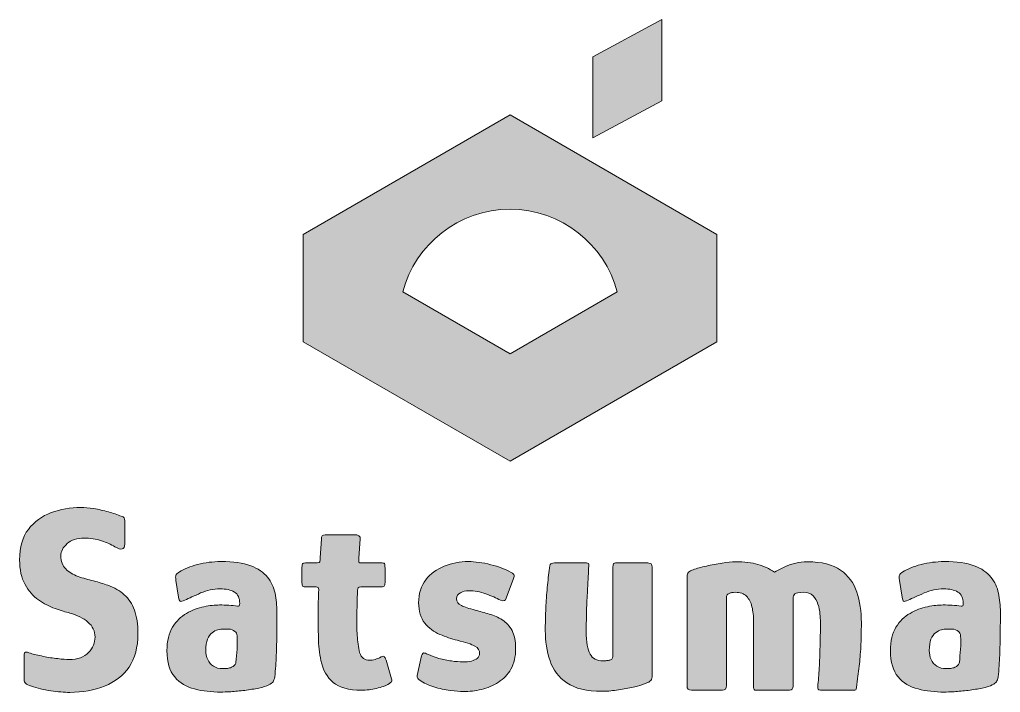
# Model space of a CAD drawing. Header units: inches. Extents: x 372 to 2372, y -2133 to -762.
import ezdxf

# ---------------------------------------------------------------- set-up
doc = ezdxf.new("R2010")
doc.units = ezdxf.units.IN
doc.header["$MEASUREMENT"] = 0
doc.layers.add('Logo Color', color=7, linetype='Continuous')

# ---------------------------------------------------------------- blocks, each defined once
blk = doc.blocks.new('block 2')
at = {"layer": 'Logo Color', "true_color": 0xed6224}
h = blk.add_hatch(color=32, dxfattribs=at)
h.dxf.hatch_style = 2
edge = h.paths.add_edge_path()
edge.add_spline(control_points=[(381.8, -2106.5), (381.8, -2106.5), (381.8, -2055.4), (381.8, -2055.4), (381.8, -2052.5), (382.8, -2050.9), (384.6, -2050.7), (386.4, -2050.5), (389.7, -2051.4), (394.5, -2053.2), (401.8, -2055.4), (410.5, -2057.5), (420.6, -2059.5), (430.6, -2061.5), (440.5, -2063.1), (450.2, -2064.2), (459.9, -2065.3), (467.7, -2065.8), (473.6, -2065.8), (490.8, -2065.8), (503.9, -2061.1), (512.9, -2051.6), (521.9, -2042), (526.3, -2031.6), (526.3, -2020.2), (526.3, -2008.1), (521.5, -1998), (511.8, -1989.7), (502.1, -1981.5), (489.9, -1975.4), (475.2, -1971.3), (466.5, -1969.1), (456.3, -1966), (444.8, -1962), (433.2, -1958), (422, -1952.1), (411, -1944.4), (400, -1936.7), (390.8, -1926.3), (383.5, -1913.1), (376.2, -1899.9), (372.5, -1883.1), (372.5, -1862.5), (372.5, -1836.9), (378.4, -1816.3), (390.4, -1800.7), (402.3, -1785.2), (417.7, -1773.8), (436.8, -1766.7), (455.8, -1759.5), (476, -1755.9), (497.2, -1755.9), (504.9, -1755.9), (513.7, -1756.8), (523.6, -1758.4), (533.5, -1760.1), (543.5, -1762.3), (553.5, -1765), (563.6, -1767.8), (572.3, -1770.8), (579.6, -1774.1), (582.9, -1774.8), (585, -1775.9), (585.7, -1777.4), (586.4, -1778.8), (586.8, -1780.9), (586.8, -1783.4), (586.8, -1783.4), (586.8, -1830.7), (586.8, -1830.7), (586.8, -1842), (580, -1843.9), (566.5, -1836.2), (559.1, -1831.4), (550.1, -1827.3), (539.3, -1823.8), (528.5, -1820.3), (516.6, -1818.6), (503.8, -1818.6), (489.5, -1818.6), (478.1, -1822.3), (469.5, -1829.8), (460.9, -1837.4), (456.6, -1845.7), (456.6, -1854.8), (456.6, -1865.8), (459.9, -1874.6), (466.5, -1881.2), (473.1, -1887.8), (481.5, -1892.9), (491.7, -1896.6), (502, -1900.3), (512.5, -1903.4), (523.3, -1905.9), (534.1, -1908.5), (543.7, -1911.4), (552.2, -1914.7), (565.7, -1919.5), (577, -1925.9), (586, -1934), (594.9, -1942), (601.8, -1952.5), (606.6, -1965.3), (611.3, -1978.1), (613.7, -1994), (613.7, -2013.1), (613.7, -2040.9), (607.7, -2063.6), (595.6, -2081.2), (583.5, -2098.8), (566.9, -2111.8), (545.9, -2120.2), (524.8, -2128.7), (501.1, -2132.9), (474.7, -2132.9), (463.3, -2132.9), (450.4, -2131.8), (436, -2129.6), (421.5, -2127.4), (408.4, -2124.3), (396.7, -2120.2), (390.8, -2118.4), (386.9, -2116.6), (384.9, -2114.7), (382.8, -2112.9), (381.8, -2110.2), (381.8, -2106.5)], knot_values=[0, 0, 0, 0, 1, 1, 1, 2, 2, 2, 3, 3, 3, 4, 4, 4, 5, 5, 5, 6, 6, 6, 7, 7, 7, 8, 8, 8, 9, 9, 9, 10, 10, 10, 11, 11, 11, 12, 12, 12, 13, 13, 13, 14, 14, 14, 15, 15, 15, 16, 16, 16, 17, 17, 17, 18, 18, 18, 19, 19, 19, 20, 20, 20, 21, 21, 21, 22, 22, 22, 23, 23, 23, 24, 24, 24, 25, 25, 25, 26, 26, 26, 27, 27, 27, 28, 28, 28, 29, 29, 29, 30, 30, 30, 31, 31, 31, 32, 32, 32, 33, 33, 33, 34, 34, 34, 35, 35, 35, 36, 36, 36, 37, 37, 37, 38, 38, 38, 39, 39, 39, 40, 40, 40, 41, 41, 41, 42, 42, 42, 42], degree=3, periodic=1)
h = blk.add_hatch(color=32, dxfattribs=at)
h.dxf.hatch_style = 2
edge = h.paths.add_edge_path()
edge.add_spline(control_points=[(1069.2, -2128.5), (1043.6, -2128.5), (1024.4, -2123.2), (1011.8, -2112.5), (999.1, -2101.9), (990.8, -2087.1), (986.8, -2068), (983.8, -2052.7), (982.2, -2037), (981.8, -2021.1), (981.5, -2005.1), (981.3, -1989.3), (981.3, -1973.5), (981.3, -1963.3), (981.4, -1954.7), (981.6, -1947.7), (981.7, -1940.8), (982, -1932.7), (982.4, -1923.5), (982.4, -1919.9), (980.7, -1918), (977.4, -1918), (977.4, -1918), (956.6, -1918), (956.6, -1918), (953.3, -1918), (951.1, -1917.7), (950, -1916.9), (948.9, -1916.2), (948.3, -1913.6), (948.3, -1909.2), (948.3, -1909.2), (948.3, -1878.5), (948.3, -1878.5), (948.3, -1873.3), (948.9, -1870.5), (950, -1870), (951.1, -1869.4), (953.8, -1869.1), (958.2, -1869.1), (958.2, -1869.1), (979.6, -1869.1), (979.6, -1869.1), (982.6, -1869.1), (984.2, -1868.3), (984.6, -1866.7), (984.9, -1865), (985.3, -1862.4), (985.7, -1858.7), (985.7, -1858.7), (987.9, -1819.7), (987.9, -1819.7), (987.9, -1814.6), (990.4, -1812), (995.6, -1812), (995.6, -1812), (1058.2, -1812), (1058.2, -1812), (1060.4, -1812), (1062.5, -1812.7), (1064.5, -1814.2), (1066.5, -1815.7), (1067.4, -1817.5), (1067, -1819.7), (1067, -1819.7), (1064.3, -1859.2), (1064.3, -1859.2), (1063.9, -1864), (1064, -1866.8), (1064.5, -1867.8), (1065.1, -1868.7), (1066.5, -1869.1), (1068.7, -1869.1), (1068.7, -1869.1), (1108.8, -1869.1), (1108.8, -1869.1), (1113.2, -1869.1), (1115.7, -1869.6), (1116.5, -1870.5), (1117.2, -1871.4), (1117.6, -1874.4), (1117.6, -1879.6), (1117.6, -1879.6), (1117.6, -1908.7), (1117.6, -1908.7), (1117.6, -1912.7), (1116.9, -1915.3), (1115.6, -1916.4), (1114.3, -1917.5), (1111.7, -1918), (1107.7, -1918), (1107.7, -1918), (1068.1, -1918), (1068.1, -1918), (1065.5, -1918), (1063.8, -1918.7), (1062.9, -1920), (1062, -1921.2), (1061.5, -1923.3), (1061.5, -1926.3), (1061.1, -1934.7), (1060.9, -1943.4), (1060.7, -1952.4), (1060.5, -1961.4), (1060.2, -1970.6), (1059.9, -1980.1), (1059.9, -1992.2), (1060.2, -2004.4), (1061, -2016.7), (1061.7, -2028.9), (1063.3, -2040.6), (1065.9, -2051.6), (1067.7, -2057.4), (1070.4, -2061.5), (1073.9, -2063.9), (1077.3, -2066.3), (1081.3, -2067.5), (1085.7, -2067.5), (1089.7, -2067.5), (1093.7, -2066.9), (1097.5, -2065.6), (1101.3, -2064.3), (1104.4, -2063.3), (1106.6, -2062.5), (1111.3, -2059.6), (1114.3, -2058.7), (1115.6, -2059.8), (1116.9, -2060.9), (1118.3, -2063.5), (1119.8, -2067.5), (1119.8, -2067.5), (1130.7, -2105.4), (1130.7, -2105.4), (1132.2, -2108.3), (1131.7, -2110.9), (1129.1, -2113.1), (1126.5, -2115.3), (1121.6, -2117.9), (1114.3, -2120.8), (1109.9, -2122.3), (1105.2, -2123.6), (1100.2, -2124.9), (1095.3, -2126.2), (1090.3, -2127.1), (1085.1, -2127.7), (1080, -2128.2), (1074.7, -2128.5), (1069.2, -2128.5)], knot_values=[0, 0, 0, 0, 1, 1, 1, 2, 2, 2, 3, 3, 3, 4, 4, 4, 5, 5, 5, 6, 6, 6, 7, 7, 7, 8, 8, 8, 9, 9, 9, 10, 10, 10, 11, 11, 11, 12, 12, 12, 13, 13, 13, 14, 14, 14, 15, 15, 15, 16, 16, 16, 17, 17, 17, 18, 18, 18, 19, 19, 19, 20, 20, 20, 21, 21, 21, 22, 22, 22, 23, 23, 23, 24, 24, 24, 25, 25, 25, 26, 26, 26, 27, 27, 27, 28, 28, 28, 29, 29, 29, 30, 30, 30, 31, 31, 31, 32, 32, 32, 33, 33, 33, 34, 34, 34, 35, 35, 35, 36, 36, 36, 37, 37, 37, 38, 38, 38, 39, 39, 39, 40, 40, 40, 41, 41, 41, 42, 42, 42, 43, 43, 43, 44, 44, 44, 45, 45, 45, 46, 46, 46, 47, 47, 47, 48, 48, 48, 49, 49, 49, 49], degree=3, periodic=1)
h = blk.add_hatch(color=32, dxfattribs=at)
h.dxf.hatch_style = 2
edge = h.paths.add_edge_path()
edge.add_spline(control_points=[(782.9, -2132.3), (763.9, -2132.3), (746, -2130.2), (729.4, -2126), (712.7, -2121.8), (699.1, -2113.6), (688.7, -2101.3), (678.3, -2089), (673, -2071.2), (673, -2047.7), (673, -2028.3), (676.8, -2012.5), (684.3, -2000.2), (691.8, -1987.9), (701.3, -1978.5), (712.9, -1971.9), (724.4, -1965.3), (736.2, -1960.8), (748.3, -1958.4), (760.4, -1956), (771, -1954.8), (780.2, -1954.8), (786.8, -1954.8), (793.1, -1955), (799.1, -1955.4), (805.2, -1955.8), (811.1, -1956.3), (817, -1957), (819.9, -1958.1), (821.4, -1956.3), (821.4, -1951.6), (821.4, -1940.6), (817.7, -1932.9), (810.4, -1928.5), (803.1, -1924.1), (793.4, -1921.9), (781.3, -1921.9), (767.7, -1921.9), (754.5, -1924.7), (741.7, -1930.4), (728.9, -1936.1), (718.1, -1940.9), (709.3, -1945), (704.5, -1947.2), (701.4, -1947.9), (700, -1947.2), (698.5, -1946.4), (697.4, -1943.7), (696.7, -1938.9), (696.7, -1938.9), (691.2, -1904.8), (691.2, -1904.8), (690.4, -1899.4), (690.4, -1895.7), (691.2, -1893.9), (691.9, -1892), (694.3, -1889.8), (698.3, -1887.3), (707.8, -1881.4), (720.2, -1876.5), (735.4, -1872.4), (750.6, -1868.4), (766.5, -1866.4), (782.9, -1866.4), (808.2, -1866.4), (828.5, -1869.2), (843.7, -1874.9), (858.9, -1880.6), (870.3, -1888.3), (878, -1898), (885.7, -1907.7), (890.8, -1918.7), (893.4, -1930.9), (895.9, -1943.2), (897.2, -1955.9), (897.2, -1969.1), (897.2, -1983.8), (897.1, -1998.4), (897, -2013.1), (896.8, -2027.7), (896.4, -2042.4), (895.9, -2057), (895.3, -2071.7), (894.3, -2086.4), (892.8, -2101), (891.7, -2105.8), (890.5, -2109.2), (889.3, -2111.2), (888, -2113.2), (885.1, -2115.3), (880.7, -2117.5), (876, -2120.1), (869.1, -2122.3), (860.1, -2124.1), (851.2, -2125.9), (841.6, -2127.5), (831.6, -2128.8), (821.5, -2130), (812.1, -2130.9), (803.3, -2131.5), (794.5, -2132), (787.7, -2132.3), (782.9, -2132.3)], knot_values=[0, 0, 0, 0, 1, 1, 1, 2, 2, 2, 3, 3, 3, 4, 4, 4, 5, 5, 5, 6, 6, 6, 7, 7, 7, 8, 8, 8, 9, 9, 9, 10, 10, 10, 11, 11, 11, 12, 12, 12, 13, 13, 13, 14, 14, 14, 15, 15, 15, 16, 16, 16, 17, 17, 17, 18, 18, 18, 19, 19, 19, 20, 20, 20, 21, 21, 21, 22, 22, 22, 23, 23, 23, 24, 24, 24, 25, 25, 25, 26, 26, 26, 27, 27, 27, 28, 28, 28, 29, 29, 29, 30, 30, 30, 31, 31, 31, 32, 32, 32, 33, 33, 33, 34, 34, 34, 34], degree=3, periodic=1)
edge = h.paths.add_edge_path()
edge.add_spline(control_points=[(787.3, -2084.5), (790.3, -2084.5), (793.2, -2084.3), (796.1, -2084), (799.1, -2083.6), (801.8, -2082.9), (804.4, -2081.8), (806.9, -2080.7), (809, -2079.3), (810.7, -2077.7), (812.3, -2076), (813.3, -2073.9), (813.7, -2071.3), (814.4, -2062.9), (815.2, -2054.1), (815.9, -2045), (816.6, -2035.8), (816.6, -2026.6), (815.9, -2017.5), (815.9, -2013.8), (814.4, -2010.9), (811.5, -2008.7), (808.2, -2005.8), (803.8, -2004.2), (798.3, -2004), (792.8, -2003.8), (789.2, -2003.8), (787.3, -2003.8), (784.4, -2003.8), (780.9, -2004.3), (776.9, -2005.4), (772.9, -2006.5), (768.9, -2008.5), (765.1, -2011.4), (761.2, -2014.4), (758.1, -2018.8), (755.7, -2024.6), (753.4, -2030.5), (752.2, -2038.2), (752.2, -2047.7), (752.2, -2054.3), (753.5, -2060.4), (756, -2066.1), (758.6, -2071.8), (762.4, -2076.3), (767.6, -2079.6), (772.7, -2082.9), (779.3, -2084.5), (787.3, -2084.5)], knot_values=[0, 0, 0, 0, 1, 1, 1, 2, 2, 2, 3, 3, 3, 4, 4, 4, 5, 5, 5, 6, 6, 6, 7, 7, 7, 8, 8, 8, 9, 9, 9, 10, 10, 10, 11, 11, 11, 12, 12, 12, 13, 13, 13, 14, 14, 14, 15, 15, 15, 16, 16, 16, 16], degree=3, periodic=1)
h = blk.add_hatch(color=32, dxfattribs=at)
h.dxf.hatch_style = 2
edge = h.paths.add_edge_path()
edge.add_spline(control_points=[(1192.3, -2058.7), (1193.4, -2053.9), (1195.3, -2051.9), (1198, -2052.7), (1200.8, -2053.4), (1203.4, -2054.5), (1206, -2055.9), (1212.2, -2058.9), (1219.5, -2061.4), (1227.7, -2063.6), (1236, -2065.8), (1244.4, -2067.6), (1253, -2068.9), (1261.6, -2070.1), (1269.4, -2070.8), (1276.3, -2070.8), (1282.9, -2070.8), (1288.7, -2070.2), (1293.7, -2069.1), (1298.6, -2068), (1302.6, -2066.2), (1305.7, -2063.6), (1308.8, -2061.1), (1310.4, -2057.8), (1310.4, -2053.8), (1310.8, -2047.5), (1307.6, -2042.5), (1300.8, -2038.6), (1294, -2034.8), (1282, -2030.9), (1264.8, -2026.8), (1253.4, -2023.9), (1241.6, -2019.9), (1229.4, -2014.7), (1217.1, -2009.6), (1206.8, -2001.9), (1198.6, -1991.7), (1190.4, -1981.4), (1186.2, -1967.7), (1186.2, -1950.5), (1186.2, -1931.4), (1191.1, -1915.8), (1200.8, -1903.5), (1210.5, -1891.2), (1223, -1882), (1238.4, -1875.7), (1253.8, -1869.5), (1270.3, -1866.4), (1287.9, -1866.4), (1301.4, -1866.4), (1316.5, -1868.5), (1333.2, -1872.7), (1349.9, -1876.9), (1363.7, -1882.1), (1374.7, -1888.4), (1378.7, -1890.6), (1380.8, -1892.5), (1381, -1894.1), (1381.2, -1895.8), (1380.7, -1898.1), (1379.6, -1901), (1379.6, -1901), (1364.8, -1941.1), (1364.8, -1941.1), (1363.7, -1946.2), (1359.9, -1947.5), (1353.3, -1945), (1344.8, -1940.6), (1334.9, -1936.3), (1323.3, -1932), (1311.8, -1927.8), (1300, -1925.7), (1287.9, -1925.7), (1282, -1925.7), (1276.5, -1927.1), (1271.4, -1929.8), (1266.3, -1932.6), (1263.7, -1936.5), (1263.7, -1941.7), (1263.7, -1948.3), (1266.9, -1953), (1273.3, -1955.9), (1279.7, -1958.9), (1289.2, -1962), (1301.6, -1965.3), (1311.1, -1967.9), (1320.7, -1970.5), (1330.2, -1973.3), (1339.7, -1976), (1348.6, -1980), (1356.8, -1985.3), (1365.1, -1990.7), (1371.7, -1997.9), (1376.6, -2007), (1381.6, -2016.2), (1384, -2028.3), (1384, -2043.3), (1384, -2060.2), (1380.8, -2074.2), (1374.4, -2085.3), (1368, -2096.5), (1359.5, -2105.5), (1348.9, -2112.3), (1338.2, -2119.1), (1326.7, -2123.9), (1314.3, -2126.8), (1301.8, -2129.8), (1289.5, -2131.2), (1277.4, -2131.2), (1270.5, -2131.2), (1261.5, -2130.5), (1250.5, -2129), (1239.5, -2127.6), (1228.4, -2125.1), (1217.3, -2121.6), (1206.1, -2118.1), (1196.5, -2113.6), (1188.4, -2108.1), (1187, -2107), (1185.7, -2105.8), (1184.6, -2104.3), (1183.5, -2102.8), (1183.1, -2101), (1183.5, -2098.8), (1183.5, -2098.8), (1192.3, -2058.7), (1192.3, -2058.7)], knot_values=[0, 0, 0, 0, 1, 1, 1, 2, 2, 2, 3, 3, 3, 4, 4, 4, 5, 5, 5, 6, 6, 6, 7, 7, 7, 8, 8, 8, 9, 9, 9, 10, 10, 10, 11, 11, 11, 12, 12, 12, 13, 13, 13, 14, 14, 14, 15, 15, 15, 16, 16, 16, 17, 17, 17, 18, 18, 18, 19, 19, 19, 20, 20, 20, 21, 21, 21, 22, 22, 22, 23, 23, 23, 24, 24, 24, 25, 25, 25, 26, 26, 26, 27, 27, 27, 28, 28, 28, 29, 29, 29, 30, 30, 30, 31, 31, 31, 32, 32, 32, 33, 33, 33, 34, 34, 34, 35, 35, 35, 36, 36, 36, 37, 37, 37, 38, 38, 38, 39, 39, 39, 40, 40, 40, 41, 41, 41, 42, 42, 42, 42], degree=3, periodic=1)
h = blk.add_hatch(color=32, dxfattribs=at)
h.dxf.hatch_style = 2
edge = h.paths.add_edge_path()
edge.add_spline(control_points=[(1559.9, -2130.7), (1529.1, -2130.7), (1505.4, -2125), (1488.7, -2113.6), (1472, -2102.3), (1460.5, -2087.2), (1454.1, -2068.3), (1447.7, -2049.4), (1444.5, -2028.8), (1444.5, -2006.5), (1444.5, -1993.7), (1444.7, -1980.3), (1445.3, -1966.4), (1445.8, -1952.5), (1446.8, -1938.5), (1448, -1924.4), (1449.3, -1910.3), (1450.7, -1897), (1452.2, -1884.5), (1452.9, -1876.8), (1454.1, -1872.3), (1455.7, -1871.1), (1457.4, -1869.8), (1461.1, -1869.1), (1467, -1869.1), (1467, -1869.1), (1518.7, -1869.1), (1518.7, -1869.1), (1524.1, -1869.1), (1528.2, -1869.2), (1530.7, -1869.4), (1533.3, -1869.6), (1534, -1873.3), (1532.9, -1880.7), (1532.9, -1882.1), (1532.7, -1887.5), (1532.1, -1896.6), (1531.6, -1905.8), (1530.9, -1917), (1530.2, -1930.4), (1529.5, -1943.8), (1528.9, -1957.4), (1528.5, -1971.3), (1528.2, -1985.3), (1528, -1997.7), (1528, -2008.7), (1528, -2030.3), (1530.6, -2045.7), (1535.7, -2054.8), (1540.8, -2064), (1549.6, -2068.6), (1562.1, -2068.6), (1563.5, -2068.6), (1565.4, -2068.5), (1567.8, -2068.3), (1570.2, -2068.1), (1572.5, -2067.9), (1574.7, -2067.5), (1576.9, -2067.1), (1578.7, -2066.3), (1580.2, -2065), (1581.6, -2063.7), (1582.4, -2062), (1582.4, -2059.8), (1582.4, -2059.8), (1582.4, -1880.1), (1582.4, -1880.1), (1582.4, -1877.9), (1582.6, -1875.5), (1582.9, -1873), (1583.3, -1870.4), (1584.8, -1869.1), (1587.3, -1869.1), (1587.3, -1869.1), (1653.3, -1869.1), (1653.3, -1869.1), (1654.7, -1869.1), (1656.6, -1869.5), (1658.8, -1870.2), (1661, -1871), (1662.1, -1873.3), (1662.1, -1877.4), (1662.1, -1877.4), (1662.1, -2101), (1662.1, -2101), (1662.1, -2105.4), (1660.7, -2108.5), (1657.9, -2110.3), (1655.2, -2112.2), (1649.6, -2114.6), (1641.2, -2117.5), (1636.8, -2119), (1629.8, -2120.7), (1620.3, -2122.7), (1610.8, -2124.7), (1600.6, -2126.6), (1589.8, -2128.2), (1579, -2129.9), (1569, -2130.7), (1559.9, -2130.7)], knot_values=[0, 0, 0, 0, 1, 1, 1, 2, 2, 2, 3, 3, 3, 4, 4, 4, 5, 5, 5, 6, 6, 6, 7, 7, 7, 8, 8, 8, 9, 9, 9, 10, 10, 10, 11, 11, 11, 12, 12, 12, 13, 13, 13, 14, 14, 14, 15, 15, 15, 16, 16, 16, 17, 17, 17, 18, 18, 18, 19, 19, 19, 20, 20, 20, 21, 21, 21, 22, 22, 22, 23, 23, 23, 24, 24, 24, 25, 25, 25, 26, 26, 26, 27, 27, 27, 28, 28, 28, 29, 29, 29, 30, 30, 30, 31, 31, 31, 32, 32, 32, 33, 33, 33, 33], degree=3, periodic=1)
h = blk.add_hatch(color=32, dxfattribs=at)
h.dxf.hatch_style = 2
edge = h.paths.add_edge_path()
edge.add_spline(control_points=[(1742.8, -2128.5), (1736.6, -2128.5), (1733.5, -2125.7), (1733.5, -2120.2), (1733.5, -2120.2), (1733.5, -1896.6), (1733.5, -1896.6), (1733.5, -1892.9), (1734.5, -1890.1), (1736.5, -1888.1), (1738.5, -1886.1), (1741.7, -1884.3), (1746.1, -1882.9), (1753.4, -1880.3), (1762.4, -1877.8), (1773, -1875.5), (1783.7, -1873.1), (1794.3, -1871.1), (1804.9, -1869.4), (1815.5, -1867.8), (1824.5, -1866.9), (1831.8, -1866.9), (1850.5, -1866.9), (1865.9, -1868.7), (1878, -1872.2), (1890.1, -1875.6), (1901.4, -1880.9), (1912.1, -1887.8), (1919.8, -1883.4), (1927.1, -1879.7), (1934, -1876.6), (1941, -1873.4), (1948, -1871.1), (1955.2, -1869.4), (1962.3, -1867.8), (1970.3, -1866.9), (1979.1, -1866.9), (2008.4, -1866.9), (2030.9, -1872.5), (2046.7, -1883.7), (2062.4, -1894.9), (2073.4, -1909.8), (2079.6, -1928.5), (2085.9, -1947.2), (2089, -1968), (2089, -1991.1), (2089, -2009.8), (2088.6, -2026.1), (2087.9, -2040), (2087.1, -2053.9), (2086, -2067.2), (2084.6, -2079.8), (2083.1, -2092.5), (2081.3, -2106.9), (2079.1, -2123), (2078.7, -2125.5), (2078.2, -2127.1), (2077.4, -2127.7), (2076.7, -2128.2), (2075.4, -2128.5), (2073.6, -2128.5), (2073.6, -2128.5), (2005.5, -2128.5), (2005.5, -2128.5), (2002.9, -2128.5), (2001.3, -2127.7), (2000.8, -2126.3), (2000.2, -2124.8), (2000.2, -2121.7), (2000.5, -2116.9), (2001.6, -2104.9), (2002.5, -2091.8), (2003.3, -2077.7), (2004, -2063.6), (2004.5, -2048.9), (2004.9, -2033.7), (2005.3, -2018.5), (2005.5, -2003.6), (2005.5, -1988.9), (2005.5, -1984.9), (2005.2, -1979.6), (2004.6, -1973), (2004.1, -1966.4), (2002.7, -1959.7), (2000.5, -1952.9), (1998.3, -1946.2), (1994.9, -1940.5), (1990.4, -1935.9), (1985.8, -1931.3), (1979.5, -1929), (1971.4, -1929), (1961.9, -1929), (1955.9, -1930), (1953.5, -1932), (1951.2, -1934.1), (1950, -1937.6), (1950, -1942.8), (1950, -1957.4), (1950, -1972.2), (1950, -1987), (1950, -2001.8), (1950, -2016.7), (1950, -2031.5), (1950, -2046.3), (1950, -2061.1), (1950, -2075.7), (1950, -2090.4), (1950, -2105.2), (1950, -2120.2), (1950, -2125.7), (1947.4, -2128.5), (1942.3, -2128.5), (1942.3, -2128.5), (1874.1, -2128.5), (1874.1, -2128.5), (1870.8, -2128.5), (1869.2, -2126.6), (1869.2, -2123), (1869.2, -2123), (1869.2, -1989.5), (1869.2, -1989.5), (1869.2, -1977.7), (1868.1, -1967.4), (1865.9, -1958.4), (1863.7, -1949.4), (1859.9, -1942.3), (1854.6, -1937), (1849.3, -1931.7), (1841.7, -1929), (1831.8, -1929), (1829.6, -1929), (1827.4, -1929.2), (1825.2, -1929.6), (1823, -1929.9), (1821, -1930.5), (1819.2, -1931.2), (1815.5, -1932.7), (1813.7, -1935.4), (1813.7, -1939.5), (1813.7, -1939.5), (1813.7, -2118.6), (1813.7, -2118.6), (1813.7, -2125.2), (1811, -2128.5), (1805.5, -2128.5), (1805.5, -2128.5), (1742.8, -2128.5), (1742.8, -2128.5)], knot_values=[0, 0, 0, 0, 1, 1, 1, 2, 2, 2, 3, 3, 3, 4, 4, 4, 5, 5, 5, 6, 6, 6, 7, 7, 7, 8, 8, 8, 9, 9, 9, 10, 10, 10, 11, 11, 11, 12, 12, 12, 13, 13, 13, 14, 14, 14, 15, 15, 15, 16, 16, 16, 17, 17, 17, 18, 18, 18, 19, 19, 19, 20, 20, 20, 21, 21, 21, 22, 22, 22, 23, 23, 23, 24, 24, 24, 25, 25, 25, 26, 26, 26, 27, 27, 27, 28, 28, 28, 29, 29, 29, 30, 30, 30, 31, 31, 31, 32, 32, 32, 33, 33, 33, 34, 34, 34, 35, 35, 35, 36, 36, 36, 37, 37, 37, 38, 38, 38, 39, 39, 39, 40, 40, 40, 41, 41, 41, 42, 42, 42, 43, 43, 43, 44, 44, 44, 45, 45, 45, 46, 46, 46, 47, 47, 47, 48, 48, 48, 49, 49, 49, 49], degree=3, periodic=1)
h = blk.add_hatch(color=32, dxfattribs=at)
h.dxf.hatch_style = 2
edge = h.paths.add_edge_path()
edge.add_spline(control_points=[(2258.2, -2132.3), (2239.2, -2132.3), (2221.3, -2130.2), (2204.6, -2126), (2188, -2121.8), (2174.4, -2113.6), (2164, -2101.3), (2153.5, -2089), (2148.3, -2071.2), (2148.3, -2047.7), (2148.3, -2028.3), (2152.1, -2012.5), (2159.6, -2000.2), (2167.1, -1987.9), (2176.6, -1978.5), (2188.2, -1971.9), (2199.7, -1965.3), (2211.5, -1960.8), (2223.6, -1958.4), (2235.7, -1956), (2246.3, -1954.8), (2255.5, -1954.8), (2262.1, -1954.8), (2268.4, -1955), (2274.4, -1955.4), (2280.5, -1955.8), (2286.4, -1956.3), (2292.3, -1957), (2295.2, -1958.1), (2296.7, -1956.3), (2296.7, -1951.6), (2296.7, -1940.6), (2293, -1932.9), (2285.7, -1928.5), (2278.4, -1924.1), (2268.7, -1921.9), (2256.6, -1921.9), (2243, -1921.9), (2229.8, -1924.7), (2217, -1930.4), (2204.2, -1936.1), (2193.4, -1940.9), (2184.6, -1945), (2179.8, -1947.2), (2176.7, -1947.9), (2175.2, -1947.2), (2173.8, -1946.4), (2172.7, -1943.7), (2171.9, -1938.9), (2171.9, -1938.9), (2166.5, -1904.8), (2166.5, -1904.8), (2165.7, -1899.4), (2165.7, -1895.7), (2166.5, -1893.9), (2167.2, -1892), (2169.6, -1889.8), (2173.6, -1887.3), (2183.1, -1881.4), (2195.5, -1876.5), (2210.7, -1872.4), (2225.9, -1868.4), (2241.7, -1866.4), (2258.2, -1866.4), (2283.5, -1866.4), (2303.7, -1869.2), (2318.9, -1874.9), (2334.1, -1880.6), (2345.6, -1888.3), (2353.3, -1898), (2361, -1907.7), (2366.1, -1918.7), (2368.7, -1930.9), (2371.2, -1943.2), (2372.5, -1955.9), (2372.5, -1969.1), (2372.5, -1983.8), (2372.4, -1998.4), (2372.2, -2013.1), (2372, -2027.7), (2371.7, -2042.4), (2371.1, -2057), (2370.6, -2071.7), (2369.6, -2086.4), (2368.1, -2101), (2367, -2105.8), (2365.8, -2109.2), (2364.5, -2111.2), (2363.2, -2113.2), (2360.4, -2115.3), (2356, -2117.5), (2351.3, -2120.1), (2344.4, -2122.3), (2335.4, -2124.1), (2326.4, -2125.9), (2316.9, -2127.5), (2306.8, -2128.8), (2296.8, -2130), (2287.3, -2130.9), (2278.5, -2131.5), (2269.8, -2132), (2263, -2132.3), (2258.2, -2132.3)], knot_values=[0, 0, 0, 0, 1, 1, 1, 2, 2, 2, 3, 3, 3, 4, 4, 4, 5, 5, 5, 6, 6, 6, 7, 7, 7, 8, 8, 8, 9, 9, 9, 10, 10, 10, 11, 11, 11, 12, 12, 12, 13, 13, 13, 14, 14, 14, 15, 15, 15, 16, 16, 16, 17, 17, 17, 18, 18, 18, 19, 19, 19, 20, 20, 20, 21, 21, 21, 22, 22, 22, 23, 23, 23, 24, 24, 24, 25, 25, 25, 26, 26, 26, 27, 27, 27, 28, 28, 28, 29, 29, 29, 30, 30, 30, 31, 31, 31, 32, 32, 32, 33, 33, 33, 34, 34, 34, 34], degree=3, periodic=1)
edge = h.paths.add_edge_path()
edge.add_spline(control_points=[(2262.6, -2084.5), (2265.5, -2084.5), (2268.5, -2084.3), (2271.4, -2084), (2274.3, -2083.6), (2277.1, -2082.9), (2279.6, -2081.8), (2282.2, -2080.7), (2284.3, -2079.3), (2286, -2077.7), (2287.6, -2076), (2288.6, -2073.9), (2289, -2071.3), (2289.7, -2062.9), (2290.4, -2054.1), (2291.2, -2045), (2291.9, -2035.8), (2291.9, -2026.6), (2291.2, -2017.5), (2291.2, -2013.8), (2289.7, -2010.9), (2286.8, -2008.7), (2283.5, -2005.8), (2279.1, -2004.2), (2273.6, -2004), (2268.1, -2003.8), (2264.4, -2003.8), (2262.6, -2003.8), (2259.7, -2003.8), (2256.2, -2004.3), (2252.2, -2005.4), (2248.1, -2006.5), (2244.2, -2008.5), (2240.4, -2011.4), (2236.5, -2014.4), (2233.4, -2018.8), (2231, -2024.6), (2228.6, -2030.5), (2227.4, -2038.2), (2227.4, -2047.7), (2227.4, -2054.3), (2228.7, -2060.4), (2231.3, -2066.1), (2233.8, -2071.8), (2237.7, -2076.3), (2242.8, -2079.6), (2248, -2082.9), (2254.5, -2084.5), (2262.6, -2084.5)], knot_values=[0, 0, 0, 0, 1, 1, 1, 2, 2, 2, 3, 3, 3, 4, 4, 4, 5, 5, 5, 6, 6, 6, 7, 7, 7, 8, 8, 8, 9, 9, 9, 10, 10, 10, 11, 11, 11, 12, 12, 12, 13, 13, 13, 14, 14, 14, 15, 15, 15, 16, 16, 16, 16], degree=3, periodic=1)
at = {"layer": 'Logo Color', "lineweight": 0}
for points, knots in [([(381.8, -2106.5), (381.8, -2106.5), (381.8, -2055.4), (381.8, -2055.4), (381.8, -2052.5), (382.8, -2050.9), (384.6, -2050.7), (386.4, -2050.5), (389.7, -2051.4), (394.5, -2053.2), (401.8, -2055.4), (410.5, -2057.5), (420.6, -2059.5), (430.6, -2061.5), (440.5, -2063.1), (450.2, -2064.2), (459.9, -2065.3), (467.7, -2065.8), (473.6, -2065.8), (490.8, -2065.8), (503.9, -2061.1), (512.9, -2051.6), (521.9, -2042), (526.3, -2031.6), (526.3, -2020.2), (526.3, -2008.1), (521.5, -1998), (511.8, -1989.7), (502.1, -1981.5), (489.9, -1975.4), (475.2, -1971.3), (466.5, -1969.1), (456.3, -1966), (444.8, -1962), (433.2, -1958), (422, -1952.1), (411, -1944.4), (400, -1936.7), (390.8, -1926.3), (383.5, -1913.1), (376.2, -1899.9), (372.5, -1883.1), (372.5, -1862.5), (372.5, -1836.9), (378.4, -1816.3), (390.4, -1800.7), (402.3, -1785.2), (417.7, -1773.8), (436.8, -1766.7), (455.8, -1759.5), (476, -1755.9), (497.2, -1755.9), (504.9, -1755.9), (513.7, -1756.8), (523.6, -1758.4), (533.5, -1760.1), (543.5, -1762.3), (553.5, -1765), (563.6, -1767.8), (572.3, -1770.8), (579.6, -1774.1), (582.9, -1774.8), (585, -1775.9), (585.7, -1777.4), (586.4, -1778.8), (586.8, -1780.9), (586.8, -1783.4), (586.8, -1783.4), (586.8, -1830.7), (586.8, -1830.7), (586.8, -1842), (580, -1843.9), (566.5, -1836.2), (559.1, -1831.4), (550.1, -1827.3), (539.3, -1823.8), (528.5, -1820.3), (516.6, -1818.6), (503.8, -1818.6), (489.5, -1818.6), (478.1, -1822.3), (469.5, -1829.8), (460.9, -1837.4), (456.6, -1845.7), (456.6, -1854.8), (456.6, -1865.8), (459.9, -1874.6), (466.5, -1881.2), (473.1, -1887.8), (481.5, -1892.9), (491.7, -1896.6), (502, -1900.3), (512.5, -1903.4), (523.3, -1905.9), (534.1, -1908.5), (543.7, -1911.4), (552.2, -1914.7), (565.7, -1919.5), (577, -1925.9), (586, -1934), (594.9, -1942), (601.8, -1952.5), (606.6, -1965.3), (611.3, -1978.1), (613.7, -1994), (613.7, -2013.1), (613.7, -2040.9), (607.7, -2063.6), (595.6, -2081.2), (583.5, -2098.8), (566.9, -2111.8), (545.9, -2120.2), (524.8, -2128.7), (501.1, -2132.9), (474.7, -2132.9), (463.3, -2132.9), (450.4, -2131.8), (436, -2129.6), (421.5, -2127.4), (408.4, -2124.3), (396.7, -2120.2), (390.8, -2118.4), (386.9, -2116.6), (384.9, -2114.7), (382.8, -2112.9), (381.8, -2110.2), (381.8, -2106.5)], [0, 0, 0, 0, 1, 1, 1, 2, 2, 2, 3, 3, 3, 4, 4, 4, 5, 5, 5, 6, 6, 6, 7, 7, 7, 8, 8, 8, 9, 9, 9, 10, 10, 10, 11, 11, 11, 12, 12, 12, 13, 13, 13, 14, 14, 14, 15, 15, 15, 16, 16, 16, 17, 17, 17, 18, 18, 18, 19, 19, 19, 20, 20, 20, 21, 21, 21, 22, 22, 22, 23, 23, 23, 24, 24, 24, 25, 25, 25, 26, 26, 26, 27, 27, 27, 28, 28, 28, 29, 29, 29, 30, 30, 30, 31, 31, 31, 32, 32, 32, 33, 33, 33, 34, 34, 34, 35, 35, 35, 36, 36, 36, 37, 37, 37, 38, 38, 38, 39, 39, 39, 40, 40, 40, 41, 41, 41, 42, 42, 42, 42]), ([(1069.2, -2128.5), (1043.6, -2128.5), (1024.4, -2123.2), (1011.8, -2112.5), (999.1, -2101.9), (990.8, -2087.1), (986.8, -2068), (983.8, -2052.7), (982.2, -2037), (981.8, -2021.1), (981.5, -2005.1), (981.3, -1989.3), (981.3, -1973.5), (981.3, -1963.3), (981.4, -1954.7), (981.6, -1947.7), (981.7, -1940.8), (982, -1932.7), (982.4, -1923.5), (982.4, -1919.9), (980.7, -1918), (977.4, -1918), (977.4, -1918), (956.6, -1918), (956.6, -1918), (953.3, -1918), (951.1, -1917.7), (950, -1916.9), (948.9, -1916.2), (948.3, -1913.6), (948.3, -1909.2), (948.3, -1909.2), (948.3, -1878.5), (948.3, -1878.5), (948.3, -1873.3), (948.9, -1870.5), (950, -1870), (951.1, -1869.4), (953.8, -1869.1), (958.2, -1869.1), (958.2, -1869.1), (979.6, -1869.1), (979.6, -1869.1), (982.6, -1869.1), (984.2, -1868.3), (984.6, -1866.7), (984.9, -1865), (985.3, -1862.4), (985.7, -1858.7), (985.7, -1858.7), (987.9, -1819.7), (987.9, -1819.7), (987.9, -1814.6), (990.4, -1812), (995.6, -1812), (995.6, -1812), (1058.2, -1812), (1058.2, -1812), (1060.4, -1812), (1062.5, -1812.7), (1064.5, -1814.2), (1066.5, -1815.7), (1067.4, -1817.5), (1067, -1819.7), (1067, -1819.7), (1064.3, -1859.2), (1064.3, -1859.2), (1063.9, -1864), (1064, -1866.8), (1064.5, -1867.8), (1065.1, -1868.7), (1066.5, -1869.1), (1068.7, -1869.1), (1068.7, -1869.1), (1108.8, -1869.1), (1108.8, -1869.1), (1113.2, -1869.1), (1115.7, -1869.6), (1116.5, -1870.5), (1117.2, -1871.4), (1117.6, -1874.4), (1117.6, -1879.6), (1117.6, -1879.6), (1117.6, -1908.7), (1117.6, -1908.7), (1117.6, -1912.7), (1116.9, -1915.3), (1115.6, -1916.4), (1114.3, -1917.5), (1111.7, -1918), (1107.7, -1918), (1107.7, -1918), (1068.1, -1918), (1068.1, -1918), (1065.5, -1918), (1063.8, -1918.7), (1062.9, -1920), (1062, -1921.2), (1061.5, -1923.3), (1061.5, -1926.3), (1061.1, -1934.7), (1060.9, -1943.4), (1060.7, -1952.4), (1060.5, -1961.4), (1060.2, -1970.6), (1059.9, -1980.1), (1059.9, -1992.2), (1060.2, -2004.4), (1061, -2016.7), (1061.7, -2028.9), (1063.3, -2040.6), (1065.9, -2051.6), (1067.7, -2057.4), (1070.4, -2061.5), (1073.9, -2063.9), (1077.3, -2066.3), (1081.3, -2067.5), (1085.7, -2067.5), (1089.7, -2067.5), (1093.7, -2066.9), (1097.5, -2065.6), (1101.3, -2064.3), (1104.4, -2063.3), (1106.6, -2062.5), (1111.3, -2059.6), (1114.3, -2058.7), (1115.6, -2059.8), (1116.9, -2060.9), (1118.3, -2063.5), (1119.8, -2067.5), (1119.8, -2067.5), (1130.7, -2105.4), (1130.7, -2105.4), (1132.2, -2108.3), (1131.7, -2110.9), (1129.1, -2113.1), (1126.5, -2115.3), (1121.6, -2117.9), (1114.3, -2120.8), (1109.9, -2122.3), (1105.2, -2123.6), (1100.2, -2124.9), (1095.3, -2126.2), (1090.3, -2127.1), (1085.1, -2127.7), (1080, -2128.2), (1074.7, -2128.5), (1069.2, -2128.5)], [0, 0, 0, 0, 1, 1, 1, 2, 2, 2, 3, 3, 3, 4, 4, 4, 5, 5, 5, 6, 6, 6, 7, 7, 7, 8, 8, 8, 9, 9, 9, 10, 10, 10, 11, 11, 11, 12, 12, 12, 13, 13, 13, 14, 14, 14, 15, 15, 15, 16, 16, 16, 17, 17, 17, 18, 18, 18, 19, 19, 19, 20, 20, 20, 21, 21, 21, 22, 22, 22, 23, 23, 23, 24, 24, 24, 25, 25, 25, 26, 26, 26, 27, 27, 27, 28, 28, 28, 29, 29, 29, 30, 30, 30, 31, 31, 31, 32, 32, 32, 33, 33, 33, 34, 34, 34, 35, 35, 35, 36, 36, 36, 37, 37, 37, 38, 38, 38, 39, 39, 39, 40, 40, 40, 41, 41, 41, 42, 42, 42, 43, 43, 43, 44, 44, 44, 45, 45, 45, 46, 46, 46, 47, 47, 47, 48, 48, 48, 49, 49, 49, 49]), ([(782.9, -2132.3), (763.9, -2132.3), (746, -2130.2), (729.4, -2126), (712.7, -2121.8), (699.1, -2113.6), (688.7, -2101.3), (678.3, -2089), (673, -2071.2), (673, -2047.7), (673, -2028.3), (676.8, -2012.5), (684.3, -2000.2), (691.8, -1987.9), (701.3, -1978.5), (712.9, -1971.9), (724.4, -1965.3), (736.2, -1960.8), (748.3, -1958.4), (760.4, -1956), (771, -1954.8), (780.2, -1954.8), (786.8, -1954.8), (793.1, -1955), (799.1, -1955.4), (805.2, -1955.8), (811.1, -1956.3), (817, -1957), (819.9, -1958.1), (821.4, -1956.3), (821.4, -1951.6), (821.4, -1940.6), (817.7, -1932.9), (810.4, -1928.5), (803.1, -1924.1), (793.4, -1921.9), (781.3, -1921.9), (767.7, -1921.9), (754.5, -1924.7), (741.7, -1930.4), (728.9, -1936.1), (718.1, -1940.9), (709.3, -1945), (704.5, -1947.2), (701.4, -1947.9), (700, -1947.2), (698.5, -1946.4), (697.4, -1943.7), (696.7, -1938.9), (696.7, -1938.9), (691.2, -1904.8), (691.2, -1904.8), (690.4, -1899.4), (690.4, -1895.7), (691.2, -1893.9), (691.9, -1892), (694.3, -1889.8), (698.3, -1887.3), (707.8, -1881.4), (720.2, -1876.5), (735.4, -1872.4), (750.6, -1868.4), (766.5, -1866.4), (782.9, -1866.4), (808.2, -1866.4), (828.5, -1869.2), (843.7, -1874.9), (858.9, -1880.6), (870.3, -1888.3), (878, -1898), (885.7, -1907.7), (890.8, -1918.7), (893.4, -1930.9), (895.9, -1943.2), (897.2, -1955.9), (897.2, -1969.1), (897.2, -1983.8), (897.1, -1998.4), (897, -2013.1), (896.8, -2027.7), (896.4, -2042.4), (895.9, -2057), (895.3, -2071.7), (894.3, -2086.4), (892.8, -2101), (891.7, -2105.8), (890.5, -2109.2), (889.3, -2111.2), (888, -2113.2), (885.1, -2115.3), (880.7, -2117.5), (876, -2120.1), (869.1, -2122.3), (860.1, -2124.1), (851.2, -2125.9), (841.6, -2127.5), (831.6, -2128.8), (821.5, -2130), (812.1, -2130.9), (803.3, -2131.5), (794.5, -2132), (787.7, -2132.3), (782.9, -2132.3)], [0, 0, 0, 0, 1, 1, 1, 2, 2, 2, 3, 3, 3, 4, 4, 4, 5, 5, 5, 6, 6, 6, 7, 7, 7, 8, 8, 8, 9, 9, 9, 10, 10, 10, 11, 11, 11, 12, 12, 12, 13, 13, 13, 14, 14, 14, 15, 15, 15, 16, 16, 16, 17, 17, 17, 18, 18, 18, 19, 19, 19, 20, 20, 20, 21, 21, 21, 22, 22, 22, 23, 23, 23, 24, 24, 24, 25, 25, 25, 26, 26, 26, 27, 27, 27, 28, 28, 28, 29, 29, 29, 30, 30, 30, 31, 31, 31, 32, 32, 32, 33, 33, 33, 34, 34, 34, 34]), ([(1192.3, -2058.7), (1193.4, -2053.9), (1195.3, -2051.9), (1198, -2052.7), (1200.8, -2053.4), (1203.4, -2054.5), (1206, -2055.9), (1212.2, -2058.9), (1219.5, -2061.4), (1227.7, -2063.6), (1236, -2065.8), (1244.4, -2067.6), (1253, -2068.9), (1261.6, -2070.1), (1269.4, -2070.8), (1276.3, -2070.8), (1282.9, -2070.8), (1288.7, -2070.2), (1293.7, -2069.1), (1298.6, -2068), (1302.6, -2066.2), (1305.7, -2063.6), (1308.8, -2061.1), (1310.4, -2057.8), (1310.4, -2053.8), (1310.8, -2047.5), (1307.6, -2042.5), (1300.8, -2038.6), (1294, -2034.8), (1282, -2030.9), (1264.8, -2026.8), (1253.4, -2023.9), (1241.6, -2019.9), (1229.4, -2014.7), (1217.1, -2009.6), (1206.8, -2001.9), (1198.6, -1991.7), (1190.4, -1981.4), (1186.2, -1967.7), (1186.2, -1950.5), (1186.2, -1931.4), (1191.1, -1915.8), (1200.8, -1903.5), (1210.5, -1891.2), (1223, -1882), (1238.4, -1875.7), (1253.8, -1869.5), (1270.3, -1866.4), (1287.9, -1866.4), (1301.4, -1866.4), (1316.5, -1868.5), (1333.2, -1872.7), (1349.9, -1876.9), (1363.7, -1882.1), (1374.7, -1888.4), (1378.7, -1890.6), (1380.8, -1892.5), (1381, -1894.1), (1381.2, -1895.8), (1380.7, -1898.1), (1379.6, -1901), (1379.6, -1901), (1364.8, -1941.1), (1364.8, -1941.1), (1363.7, -1946.2), (1359.9, -1947.5), (1353.3, -1945), (1344.8, -1940.6), (1334.9, -1936.3), (1323.3, -1932), (1311.8, -1927.8), (1300, -1925.7), (1287.9, -1925.7), (1282, -1925.7), (1276.5, -1927.1), (1271.4, -1929.8), (1266.3, -1932.6), (1263.7, -1936.5), (1263.7, -1941.7), (1263.7, -1948.3), (1266.9, -1953), (1273.3, -1955.9), (1279.7, -1958.9), (1289.2, -1962), (1301.6, -1965.3), (1311.1, -1967.9), (1320.7, -1970.5), (1330.2, -1973.3), (1339.7, -1976), (1348.6, -1980), (1356.8, -1985.3), (1365.1, -1990.7), (1371.7, -1997.9), (1376.6, -2007), (1381.6, -2016.2), (1384, -2028.3), (1384, -2043.3), (1384, -2060.2), (1380.8, -2074.2), (1374.4, -2085.3), (1368, -2096.5), (1359.5, -2105.5), (1348.9, -2112.3), (1338.2, -2119.1), (1326.7, -2123.9), (1314.3, -2126.8), (1301.8, -2129.8), (1289.5, -2131.2), (1277.4, -2131.2), (1270.5, -2131.2), (1261.5, -2130.5), (1250.5, -2129), (1239.5, -2127.6), (1228.4, -2125.1), (1217.3, -2121.6), (1206.1, -2118.1), (1196.5, -2113.6), (1188.4, -2108.1), (1187, -2107), (1185.7, -2105.8), (1184.6, -2104.3), (1183.5, -2102.8), (1183.1, -2101), (1183.5, -2098.8), (1183.5, -2098.8), (1192.3, -2058.7), (1192.3, -2058.7)], [0, 0, 0, 0, 1, 1, 1, 2, 2, 2, 3, 3, 3, 4, 4, 4, 5, 5, 5, 6, 6, 6, 7, 7, 7, 8, 8, 8, 9, 9, 9, 10, 10, 10, 11, 11, 11, 12, 12, 12, 13, 13, 13, 14, 14, 14, 15, 15, 15, 16, 16, 16, 17, 17, 17, 18, 18, 18, 19, 19, 19, 20, 20, 20, 21, 21, 21, 22, 22, 22, 23, 23, 23, 24, 24, 24, 25, 25, 25, 26, 26, 26, 27, 27, 27, 28, 28, 28, 29, 29, 29, 30, 30, 30, 31, 31, 31, 32, 32, 32, 33, 33, 33, 34, 34, 34, 35, 35, 35, 36, 36, 36, 37, 37, 37, 38, 38, 38, 39, 39, 39, 40, 40, 40, 41, 41, 41, 42, 42, 42, 42]), ([(1559.9, -2130.7), (1529.1, -2130.7), (1505.4, -2125), (1488.7, -2113.6), (1472, -2102.3), (1460.5, -2087.2), (1454.1, -2068.3), (1447.7, -2049.4), (1444.5, -2028.8), (1444.5, -2006.5), (1444.5, -1993.7), (1444.7, -1980.3), (1445.3, -1966.4), (1445.8, -1952.5), (1446.8, -1938.5), (1448, -1924.4), (1449.3, -1910.3), (1450.7, -1897), (1452.2, -1884.5), (1452.9, -1876.8), (1454.1, -1872.3), (1455.7, -1871.1), (1457.4, -1869.8), (1461.1, -1869.1), (1467, -1869.1), (1467, -1869.1), (1518.7, -1869.1), (1518.7, -1869.1), (1524.1, -1869.1), (1528.2, -1869.2), (1530.7, -1869.4), (1533.3, -1869.6), (1534, -1873.3), (1532.9, -1880.7), (1532.9, -1882.1), (1532.7, -1887.5), (1532.1, -1896.6), (1531.6, -1905.8), (1530.9, -1917), (1530.2, -1930.4), (1529.5, -1943.8), (1528.9, -1957.4), (1528.5, -1971.3), (1528.2, -1985.3), (1528, -1997.7), (1528, -2008.7), (1528, -2030.3), (1530.6, -2045.7), (1535.7, -2054.8), (1540.8, -2064), (1549.6, -2068.6), (1562.1, -2068.6), (1563.5, -2068.6), (1565.4, -2068.5), (1567.8, -2068.3), (1570.2, -2068.1), (1572.5, -2067.9), (1574.7, -2067.5), (1576.9, -2067.1), (1578.7, -2066.3), (1580.2, -2065), (1581.6, -2063.7), (1582.4, -2062), (1582.4, -2059.8), (1582.4, -2059.8), (1582.4, -1880.1), (1582.4, -1880.1), (1582.4, -1877.9), (1582.6, -1875.5), (1582.9, -1873), (1583.3, -1870.4), (1584.8, -1869.1), (1587.3, -1869.1), (1587.3, -1869.1), (1653.3, -1869.1), (1653.3, -1869.1), (1654.7, -1869.1), (1656.6, -1869.5), (1658.8, -1870.2), (1661, -1871), (1662.1, -1873.3), (1662.1, -1877.4), (1662.1, -1877.4), (1662.1, -2101), (1662.1, -2101), (1662.1, -2105.4), (1660.7, -2108.5), (1657.9, -2110.3), (1655.2, -2112.2), (1649.6, -2114.6), (1641.2, -2117.5), (1636.8, -2119), (1629.8, -2120.7), (1620.3, -2122.7), (1610.8, -2124.7), (1600.6, -2126.6), (1589.8, -2128.2), (1579, -2129.9), (1569, -2130.7), (1559.9, -2130.7)], [0, 0, 0, 0, 1, 1, 1, 2, 2, 2, 3, 3, 3, 4, 4, 4, 5, 5, 5, 6, 6, 6, 7, 7, 7, 8, 8, 8, 9, 9, 9, 10, 10, 10, 11, 11, 11, 12, 12, 12, 13, 13, 13, 14, 14, 14, 15, 15, 15, 16, 16, 16, 17, 17, 17, 18, 18, 18, 19, 19, 19, 20, 20, 20, 21, 21, 21, 22, 22, 22, 23, 23, 23, 24, 24, 24, 25, 25, 25, 26, 26, 26, 27, 27, 27, 28, 28, 28, 29, 29, 29, 30, 30, 30, 31, 31, 31, 32, 32, 32, 33, 33, 33, 33]), ([(1742.8, -2128.5), (1736.6, -2128.5), (1733.5, -2125.7), (1733.5, -2120.2), (1733.5, -2120.2), (1733.5, -1896.6), (1733.5, -1896.6), (1733.5, -1892.9), (1734.5, -1890.1), (1736.5, -1888.1), (1738.5, -1886.1), (1741.7, -1884.3), (1746.1, -1882.9), (1753.4, -1880.3), (1762.4, -1877.8), (1773, -1875.5), (1783.7, -1873.1), (1794.3, -1871.1), (1804.9, -1869.4), (1815.5, -1867.8), (1824.5, -1866.9), (1831.8, -1866.9), (1850.5, -1866.9), (1865.9, -1868.7), (1878, -1872.2), (1890.1, -1875.6), (1901.4, -1880.9), (1912.1, -1887.8), (1919.8, -1883.4), (1927.1, -1879.7), (1934, -1876.6), (1941, -1873.4), (1948, -1871.1), (1955.2, -1869.4), (1962.3, -1867.8), (1970.3, -1866.9), (1979.1, -1866.9), (2008.4, -1866.9), (2030.9, -1872.5), (2046.7, -1883.7), (2062.4, -1894.9), (2073.4, -1909.8), (2079.6, -1928.5), (2085.9, -1947.2), (2089, -1968), (2089, -1991.1), (2089, -2009.8), (2088.6, -2026.1), (2087.9, -2040), (2087.1, -2053.9), (2086, -2067.2), (2084.6, -2079.8), (2083.1, -2092.5), (2081.3, -2106.9), (2079.1, -2123), (2078.7, -2125.5), (2078.2, -2127.1), (2077.4, -2127.7), (2076.7, -2128.2), (2075.4, -2128.5), (2073.6, -2128.5), (2073.6, -2128.5), (2005.5, -2128.5), (2005.5, -2128.5), (2002.9, -2128.5), (2001.3, -2127.7), (2000.8, -2126.3), (2000.2, -2124.8), (2000.2, -2121.7), (2000.5, -2116.9), (2001.6, -2104.9), (2002.5, -2091.8), (2003.3, -2077.7), (2004, -2063.6), (2004.5, -2048.9), (2004.9, -2033.7), (2005.3, -2018.5), (2005.5, -2003.6), (2005.5, -1988.9), (2005.5, -1984.9), (2005.2, -1979.6), (2004.6, -1973), (2004.1, -1966.4), (2002.7, -1959.7), (2000.5, -1952.9), (1998.3, -1946.2), (1994.9, -1940.5), (1990.4, -1935.9), (1985.8, -1931.3), (1979.5, -1929), (1971.4, -1929), (1961.9, -1929), (1955.9, -1930), (1953.5, -1932), (1951.2, -1934.1), (1950, -1937.6), (1950, -1942.8), (1950, -1957.4), (1950, -1972.2), (1950, -1987), (1950, -2001.8), (1950, -2016.7), (1950, -2031.5), (1950, -2046.3), (1950, -2061.1), (1950, -2075.7), (1950, -2090.4), (1950, -2105.2), (1950, -2120.2), (1950, -2125.7), (1947.4, -2128.5), (1942.3, -2128.5), (1942.3, -2128.5), (1874.1, -2128.5), (1874.1, -2128.5), (1870.8, -2128.5), (1869.2, -2126.6), (1869.2, -2123), (1869.2, -2123), (1869.2, -1989.5), (1869.2, -1989.5), (1869.2, -1977.7), (1868.1, -1967.4), (1865.9, -1958.4), (1863.7, -1949.4), (1859.9, -1942.3), (1854.6, -1937), (1849.3, -1931.7), (1841.7, -1929), (1831.8, -1929), (1829.6, -1929), (1827.4, -1929.2), (1825.2, -1929.6), (1823, -1929.9), (1821, -1930.5), (1819.2, -1931.2), (1815.5, -1932.7), (1813.7, -1935.4), (1813.7, -1939.5), (1813.7, -1939.5), (1813.7, -2118.6), (1813.7, -2118.6), (1813.7, -2125.2), (1811, -2128.5), (1805.5, -2128.5), (1805.5, -2128.5), (1742.8, -2128.5), (1742.8, -2128.5)], [0, 0, 0, 0, 1, 1, 1, 2, 2, 2, 3, 3, 3, 4, 4, 4, 5, 5, 5, 6, 6, 6, 7, 7, 7, 8, 8, 8, 9, 9, 9, 10, 10, 10, 11, 11, 11, 12, 12, 12, 13, 13, 13, 14, 14, 14, 15, 15, 15, 16, 16, 16, 17, 17, 17, 18, 18, 18, 19, 19, 19, 20, 20, 20, 21, 21, 21, 22, 22, 22, 23, 23, 23, 24, 24, 24, 25, 25, 25, 26, 26, 26, 27, 27, 27, 28, 28, 28, 29, 29, 29, 30, 30, 30, 31, 31, 31, 32, 32, 32, 33, 33, 33, 34, 34, 34, 35, 35, 35, 36, 36, 36, 37, 37, 37, 38, 38, 38, 39, 39, 39, 40, 40, 40, 41, 41, 41, 42, 42, 42, 43, 43, 43, 44, 44, 44, 45, 45, 45, 46, 46, 46, 47, 47, 47, 48, 48, 48, 49, 49, 49, 49]), ([(2258.2, -2132.3), (2239.2, -2132.3), (2221.3, -2130.2), (2204.6, -2126), (2188, -2121.8), (2174.4, -2113.6), (2164, -2101.3), (2153.5, -2089), (2148.3, -2071.2), (2148.3, -2047.7), (2148.3, -2028.3), (2152.1, -2012.5), (2159.6, -2000.2), (2167.1, -1987.9), (2176.6, -1978.5), (2188.2, -1971.9), (2199.7, -1965.3), (2211.5, -1960.8), (2223.6, -1958.4), (2235.7, -1956), (2246.3, -1954.8), (2255.5, -1954.8), (2262.1, -1954.8), (2268.4, -1955), (2274.4, -1955.4), (2280.5, -1955.8), (2286.4, -1956.3), (2292.3, -1957), (2295.2, -1958.1), (2296.7, -1956.3), (2296.7, -1951.6), (2296.7, -1940.6), (2293, -1932.9), (2285.7, -1928.5), (2278.4, -1924.1), (2268.7, -1921.9), (2256.6, -1921.9), (2243, -1921.9), (2229.8, -1924.7), (2217, -1930.4), (2204.2, -1936.1), (2193.4, -1940.9), (2184.6, -1945), (2179.8, -1947.2), (2176.7, -1947.9), (2175.2, -1947.2), (2173.8, -1946.4), (2172.7, -1943.7), (2171.9, -1938.9), (2171.9, -1938.9), (2166.5, -1904.8), (2166.5, -1904.8), (2165.7, -1899.4), (2165.7, -1895.7), (2166.5, -1893.9), (2167.2, -1892), (2169.6, -1889.8), (2173.6, -1887.3), (2183.1, -1881.4), (2195.5, -1876.5), (2210.7, -1872.4), (2225.9, -1868.4), (2241.7, -1866.4), (2258.2, -1866.4), (2283.5, -1866.4), (2303.7, -1869.2), (2318.9, -1874.9), (2334.1, -1880.6), (2345.6, -1888.3), (2353.3, -1898), (2361, -1907.7), (2366.1, -1918.7), (2368.7, -1930.9), (2371.2, -1943.2), (2372.5, -1955.9), (2372.5, -1969.1), (2372.5, -1983.8), (2372.4, -1998.4), (2372.2, -2013.1), (2372, -2027.7), (2371.7, -2042.4), (2371.1, -2057), (2370.6, -2071.7), (2369.6, -2086.4), (2368.1, -2101), (2367, -2105.8), (2365.8, -2109.2), (2364.5, -2111.2), (2363.2, -2113.2), (2360.4, -2115.3), (2356, -2117.5), (2351.3, -2120.1), (2344.4, -2122.3), (2335.4, -2124.1), (2326.4, -2125.9), (2316.9, -2127.5), (2306.8, -2128.8), (2296.8, -2130), (2287.3, -2130.9), (2278.5, -2131.5), (2269.8, -2132), (2263, -2132.3), (2258.2, -2132.3)], [0, 0, 0, 0, 1, 1, 1, 2, 2, 2, 3, 3, 3, 4, 4, 4, 5, 5, 5, 6, 6, 6, 7, 7, 7, 8, 8, 8, 9, 9, 9, 10, 10, 10, 11, 11, 11, 12, 12, 12, 13, 13, 13, 14, 14, 14, 15, 15, 15, 16, 16, 16, 17, 17, 17, 18, 18, 18, 19, 19, 19, 20, 20, 20, 21, 21, 21, 22, 22, 22, 23, 23, 23, 24, 24, 24, 25, 25, 25, 26, 26, 26, 27, 27, 27, 28, 28, 28, 29, 29, 29, 30, 30, 30, 31, 31, 31, 32, 32, 32, 33, 33, 33, 34, 34, 34, 34]), ([(787.3, -2084.5), (790.3, -2084.5), (793.2, -2084.3), (796.1, -2084), (799.1, -2083.6), (801.8, -2082.9), (804.4, -2081.8), (806.9, -2080.7), (809, -2079.3), (810.7, -2077.7), (812.3, -2076), (813.3, -2073.9), (813.7, -2071.3), (814.4, -2062.9), (815.2, -2054.1), (815.9, -2045), (816.6, -2035.8), (816.6, -2026.6), (815.9, -2017.5), (815.9, -2013.8), (814.4, -2010.9), (811.5, -2008.7), (808.2, -2005.8), (803.8, -2004.2), (798.3, -2004), (792.8, -2003.8), (789.2, -2003.8), (787.3, -2003.8), (784.4, -2003.8), (780.9, -2004.3), (776.9, -2005.4), (772.9, -2006.5), (768.9, -2008.5), (765.1, -2011.4), (761.2, -2014.4), (758.1, -2018.8), (755.7, -2024.6), (753.4, -2030.5), (752.2, -2038.2), (752.2, -2047.7), (752.2, -2054.3), (753.5, -2060.4), (756, -2066.1), (758.6, -2071.8), (762.4, -2076.3), (767.6, -2079.6), (772.7, -2082.9), (779.3, -2084.5), (787.3, -2084.5)], [0, 0, 0, 0, 1, 1, 1, 2, 2, 2, 3, 3, 3, 4, 4, 4, 5, 5, 5, 6, 6, 6, 7, 7, 7, 8, 8, 8, 9, 9, 9, 10, 10, 10, 11, 11, 11, 12, 12, 12, 13, 13, 13, 14, 14, 14, 15, 15, 15, 16, 16, 16, 16]), ([(2262.6, -2084.5), (2265.5, -2084.5), (2268.5, -2084.3), (2271.4, -2084), (2274.3, -2083.6), (2277.1, -2082.9), (2279.6, -2081.8), (2282.2, -2080.7), (2284.3, -2079.3), (2286, -2077.7), (2287.6, -2076), (2288.6, -2073.9), (2289, -2071.3), (2289.7, -2062.9), (2290.4, -2054.1), (2291.2, -2045), (2291.9, -2035.8), (2291.9, -2026.6), (2291.2, -2017.5), (2291.2, -2013.8), (2289.7, -2010.9), (2286.8, -2008.7), (2283.5, -2005.8), (2279.1, -2004.2), (2273.6, -2004), (2268.1, -2003.8), (2264.4, -2003.8), (2262.6, -2003.8), (2259.7, -2003.8), (2256.2, -2004.3), (2252.2, -2005.4), (2248.1, -2006.5), (2244.2, -2008.5), (2240.4, -2011.4), (2236.5, -2014.4), (2233.4, -2018.8), (2231, -2024.6), (2228.6, -2030.5), (2227.4, -2038.2), (2227.4, -2047.7), (2227.4, -2054.3), (2228.7, -2060.4), (2231.3, -2066.1), (2233.8, -2071.8), (2237.7, -2076.3), (2242.8, -2079.6), (2248, -2082.9), (2254.5, -2084.5), (2262.6, -2084.5)], [0, 0, 0, 0, 1, 1, 1, 2, 2, 2, 3, 3, 3, 4, 4, 4, 5, 5, 5, 6, 6, 6, 7, 7, 7, 8, 8, 8, 9, 9, 9, 10, 10, 10, 11, 11, 11, 12, 12, 12, 13, 13, 13, 14, 14, 14, 15, 15, 15, 16, 16, 16, 16])]:
    blk.add_open_spline(points, degree=3, knots=knots, dxfattribs=at)
blk = doc.blocks.new('block 3')
at = {"layer": 'Logo Color', "true_color": 0xed6224}
h = blk.add_hatch(color=32, dxfattribs=at)
h.dxf.hatch_style = 2
h.paths.add_polyline_path([(1682, -927.6), (1541.3, -1003.2), (1541.3, -837.7), (1682, -762.1)])
h = blk.add_hatch(color=32, dxfattribs=at)
h.dxf.hatch_style = 2
h.paths.add_polyline_path([(1372.5, -956.2), (950.9, -1199.6), (950.9, -1418.6), (1372.5, -1662), (1794.1, -1418.6), (1794.1, -1199.6)])
edge = h.paths.add_edge_path()
edge.add_spline(control_points=[(1372.5, -1148.4), (1477.4, -1148.4), (1565.5, -1219.9), (1591, -1316.7), (1591, -1316.7), (1372.5, -1442.9), (1372.5, -1442.9), (1372.5, -1442.9), (1154, -1316.7), (1154, -1316.7), (1179.5, -1219.9), (1267.6, -1148.4), (1372.5, -1148.4)], knot_values=[0, 0, 0, 0, 1, 1, 1, 2, 2, 2, 3, 3, 3, 4, 4, 4, 4], degree=3, periodic=1)
at = {"layer": 'Logo Color', "lineweight": 0}
for points in [[(1682, -927.6), (1541.3, -1003.2), (1541.3, -837.7), (1682, -762.1), (1682, -927.6)], [(1372.5, -956.2), (950.9, -1199.6), (950.9, -1418.6), (1372.5, -1662), (1794.1, -1418.6), (1794.1, -1199.6), (1372.5, -956.2)]]:
    blk.add_lwpolyline(points, dxfattribs=at)
blk.add_open_spline([(1372.5, -1148.4), (1477.4, -1148.4), (1565.5, -1219.9), (1591, -1316.7), (1591, -1316.7), (1372.5, -1442.9), (1372.5, -1442.9), (1372.5, -1442.9), (1154, -1316.7), (1154, -1316.7), (1179.5, -1219.9), (1267.6, -1148.4), (1372.5, -1148.4)], degree=3, knots=[0, 0, 0, 0, 1, 1, 1, 2, 2, 2, 3, 3, 3, 4, 4, 4, 4], dxfattribs=at)

msp = doc.modelspace()

# ---------------------------------------------------------------- block references
at = {"layer": 'Logo Color'}
for name in ['block 3', 'block 2']:
    msp.add_blockref(name, (0, 0), dxfattribs=at)

doc.saveas('drawing.dxf')
